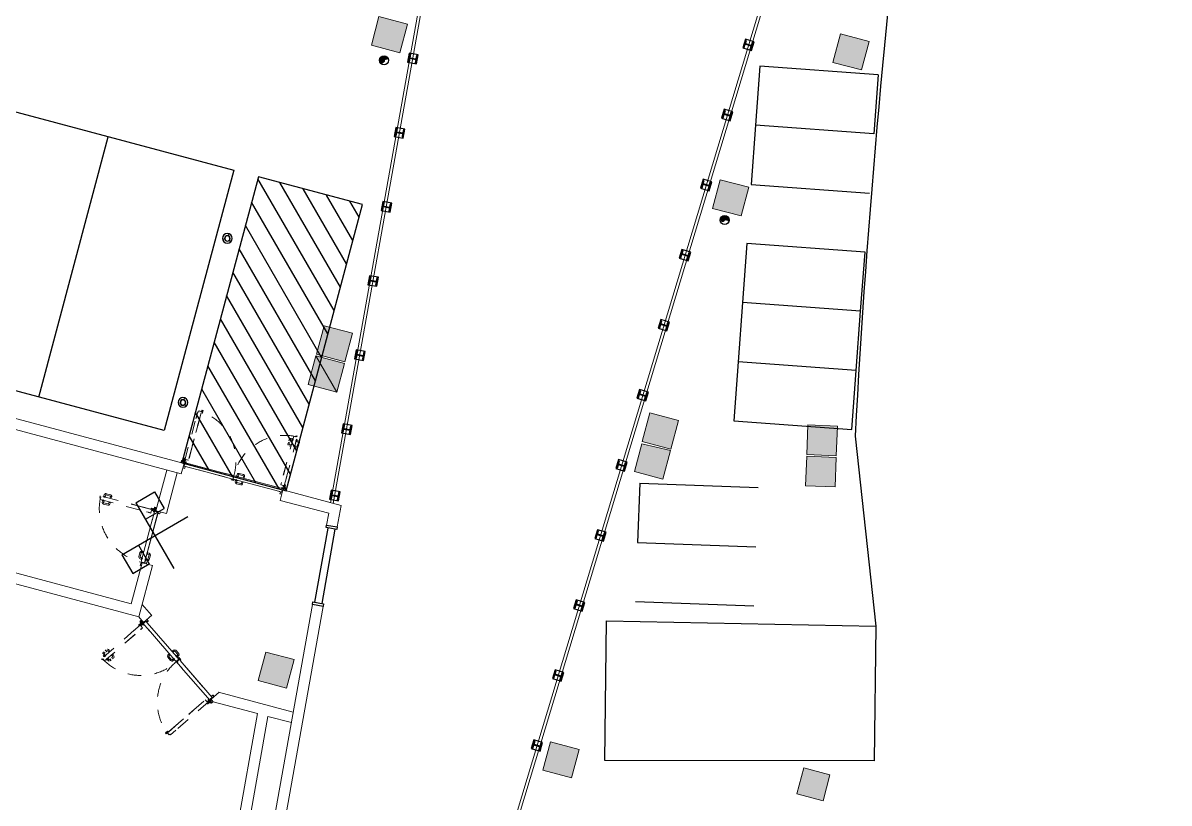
# Model space of a CAD drawing. Header units: centimetres. Extents: x 139057 to 200038, y 34824 to 80516.
# Drawn here: x 169128 to 171256, y 63421 to 64869 of the extents above; entities that cross this region are included whole.
import ezdxf

# ---------------------------------------------------------------- set-up
doc = ezdxf.new("R2010")
doc.units = ezdxf.units.CM
doc.header["$LTSCALE"] = 100
for name, pattern in [('HIDDEN', [0.5, 0.25, -0.25]), ('TRATTEGGIATA', [0.75, 0.5, -0.25]), ('TRATTO-PUNTO', [1, 0.5, -0.25, 0, -0.25])]:
    doc.linetypes.add(name, pattern=pattern)
doc.layers.get('0').update_dxf_attribs({"lineweight": 0})
for name, color, linetype, lineweight in [('410_STRUTTURE_001-AM_0', 7, 'Continuous', 0), ('430_TAVOLATI_001-AM_0', 3, 'Continuous', 0), ('440_SIMBOLI_001-AM_0', 31, 'Continuous', 0), ('441_SERRAMENTI_001-AM_0', 1, 'Continuous', 0)]:
    doc.layers.add(name, color=color, linetype=linetype, lineweight=lineweight)
for name, color, linetype in [('A-100-SIMB', 2, 'Continuous'), ('A-DISSUASORI', 2, 'Continuous'), ('A-GRIGLIATI', 8, 'Continuous'), ('A-PARAPETTI', 5, 'Continuous'), ('A-SEGNALETICA', 250, 'Continuous'), ('FOROMETRIE AREA G', 251, 'Continuous'), ('Park-Ceas-125$0$A-BYND', 7, 'Continuous'), ('Park-Ceas-125$0$A-RAIL', 7, 'Continuous'), ('Park-Ceas-125$0$A-STRC', 6, 'Continuous')]:
    doc.layers.add(name, color=color, linetype=linetype)

# ---------------------------------------------------------------- blocks, each defined once
blk = doc.blocks.new('Park-Ceas-125$0$heb 140')
at = {"layer": 'Park-Ceas-125$0$A-RAIL'}
for p, q in [((-140, -70, 0), (-140, 70, 0)), ((-140, 70, 0), (-128, 70, 0)), ((-128, 6), (-128, 70, 0)), ((-128, 6), (-12, 6)), ((-12, 6, 0), (-12, 70, 0)), ((-12, 70, 0), (0, 70, 0)), ((0, -70, 0), (0, 70, 0)), ((-140, -70, 0), (-128, -70, 0)), ((-128, -70, 0), (-128, -6, 0)), ((-128, -6, 0), (-12, -6)), ((-12, -70, 0), (-12, -6, 0)), ((-12, -70, 0), (0, -70, 0))]:
    blk.add_line(p, q, dxfattribs=at)
at = {"layer": 'Park-Ceas-125$0$A-RAIL', "color": 1, "elevation": 0}
blk.add_lwpolyline([(-155, 85), (15, 85), (15, -85), (-155, -85)], close=True, dxfattribs=at)
blk = doc.blocks.new('Mp100_SIMB-SIMM')
for p, q in [((-0.5, 0.5), (-0.783, 0.217)), ((0.5, 0.5), (-0.5, -0.5)), ((-0.5, 0.5), (0.5, -0.5)), ((0.5, 0.5), (0.783, 0.217)), ((-0.783, 0.217), (-0.533, -0.033)), ((-0.25, 0.25), (-0.533, -0.033)), ((0.25, 0.25), (0.533, -0.033)), ((0.783, 0.217), (0.533, -0.033))]:
    blk.add_line(p, q)
blk = doc.blocks.new('Park-Ceas-125$0$A$C3B1F3785')
at = {"layer": 'Park-Ceas-125$0$A-BYND'}
for centre, radius in [((0, 0), 90), ((0, 0), 48.5), ((-39, 68), 3.68), ((78, 0), 3.68), ((-39, -68), 3.68)]:
    blk.add_circle(centre, radius, dxfattribs=at)
at = {"layer": 'Park-Ceas-125$0$A-STRC'}
blk.add_circle((0, 0), 51.5, dxfattribs=at)
blk = doc.blocks.new('DN150')
h = blk.add_hatch(color=253)
edge = h.paths.add_edge_path()
edge.add_arc((0, 0), 75, -90.202, 90.202, ccw=False)
edge.add_arc((0, -37), 37.5, 269.6007, 449.8011)
edge.add_arc((0, 37), 37.5, 89.8966, 270.294, ccw=False)
edge.add_arc((0, 75), 0.133, 180.2035, 359.9966, ccw=False)
at = {"color": 253}
blk.add_lwpolyline([(0, 75, -1.003531), (0, -75, 1.00175), (0, 0, -1.003475), (0, 75, -0.998196)], format="xyb", close=True, dxfattribs=at)
blk.add_circle((0, 0), 84)
blk = doc.blocks.new('COPRITESTA1C')
for p, q in [((0, 0), (0, -10)), ((0, 0), (21, 0)), ((21, 0), (21, -15)), ((-1, -10), (-1, -20)), ((-1, -10), (0, -10)), ((-1, -20), (16, -20))]:
    blk.add_line(p, q)
at = {"linetype": 'TRATTEGGIATA', "ltscale": 10}
for p, q in [((19.5, 0), (19.5, -15)), ((-1, -18.5), (16, -18.5))]:
    blk.add_line(p, q, dxfattribs=at)
blk.add_arc((16, -15), 3.5, 270, 0, dxfattribs=at)
blk.add_arc((16, -15), 5, 270, 0)
blk = doc.blocks.new('COPRITESTA2C')
for p, q in [((0, 0), (44, 0)), ((0, 0), (0, -10)), ((44, 0), (44, -15)), ((-1, -10), (-1, -20)), ((-1, -10), (0, -10)), ((-1, -20), (39, -20))]:
    blk.add_line(p, q)
at = {"linetype": 'TRATTEGGIATA', "ltscale": 10}
for p, q in [((42.5, 0), (42.5, -15)), ((-1, -18.5), (39, -18.5))]:
    blk.add_line(p, q, dxfattribs=at)
blk.add_arc((39, -15), 5, 270, 0)
blk.add_arc((39, -15), 3.5, 270, 0, dxfattribs=at)
blk = doc.blocks.new('M09.1af_100')
at = {"linetype": 'Continuous', "ltscale": 10}
for p, q in [((-12, 0), (6, 0)), ((5, 84), (33, 84)), ((5, 82), (5, 84)), ((33, 82), (5, 82)), ((5, 6), (5, 47)), ((7, 2), (5, 5)), ((6, 47), (6, 6)), ((7, 6), (8, 3)), ((8, 50), (33, 50)), ((33, 48), (8, 48)), ((59, 46), (12, 46)), ((12, 46), (12, -4)), ((59, 45), (13, 45)), ((13, 45), (13, -5)), ((35, 51), (35, 80)), ((36, 80), (36, 51)), ((988, 46), (48, 46)), ((987, 45), (49, 45)), ((964, 80), (964, 51)), ((965, 51), (965, 80)), ((995, 84), (967, 84)), ((967, 82), (995, 82)), ((967, 82), (995, 82)), ((992, 50), (967, 50)), ((967, 48), (992, 48)), ((987, 45), (987, -5)), ((988, 46), (988, -4)), ((993, 6), (992, 3)), ((993, 2), (995, 5)), ((994, 47), (994, 6)), ((1012, 0), (994, 0)), ((995, 82), (995, 84)), ((995, 6), (995, 47)), ((-59, -19), (-59, 0)), ((-57, 0), (-57, -19)), ((-56, -20), (-17, -20)), ((-17, -21), (-56, -21)), ((-15, -19), (-15, -3)), ((-14, -19), (-14, -3)), ((6, -2), (-12, -2)), ((-8, -3), (-8, -21)), ((-8, -21), (194, -21)), ((-7, -4), (-7, -21)), ((-7, -4), (8, -4)), ((-7, -21), (193, -21)), ((-5, -4), (-5, -20)), ((12, -4), (-5, -4)), ((-4, -20), (-5, -20)), ((-4, -5), (-4, -20)), ((13, -5), (-4, -5)), ((14, -62), (-2, -62)), ((14, -64), (-1, -64)), ((-1, -64), (-1, -64)), ((14, -64), (-1, -64)), ((8, -3), (8, -4)), ((159, -21), (1008, -21)), ((159, -21), (1007, -21)), ((1004, -5), (987, -5)), ((1005, -4), (988, -4)), ((992, -3), (1008, -3)), ((992, -4), (1007, -4)), ((994, -2), (1012, -2)), ((1004, -5), (1004, -20)), ((1005, -20), (1004, -20)), ((1005, -4), (1005, -20)), ((1007, -4), (1007, -21)), ((1008, -3), (1008, -21)), ((1014, -19), (1014, -3)), ((1015, -19), (1015, -3)), ((1056, -20), (1017, -20)), ((1017, -21), (1056, -21)), ((1059, 0), (1057, 0)), ((1057, 0), (1057, -19)), ((1059, -19), (1059, 0)), ((15, -1076), (-3, -1076)), ((14, -1075), (-2, -1075)), ((14, -1072), (-1, -1072)), ((-1, -1073), (-1, -1072)), ((14, -1073), (-1, -1073))]:
    blk.add_line(p, q, dxfattribs=at)
at = {"ltscale": 10}
for p, q in [((-1, 0), (0, 0)), ((-8, -3), (8, -3)), ((992, -3), (992, -4))]:
    blk.add_line(p, q, dxfattribs=at)
at = {"linetype": 'Continuous'}
for p, q in [((794, 58), (794, 82)), ((817, 58), (794, 58)), ((817, 58), (817, 82)), ((905, 112), (824, 112)), ((905, 88), (824, 88)), ((901, 46), (901, 52)), ((901, 46), (902, 46)), ((902, 46), (902, 52)), ((903, 54), (944, 54)), ((903, 53), (944, 53)), ((912, 56), (912, 82)), ((936, 47), (912, 47)), ((912, 47), (912, 46)), ((936, 46), (912, 46)), ((936, 45), (912, 45)), ((912, 45), (912, 44)), ((936, 44), (912, 44)), ((913, 55), (934, 55)), ((935, 44), (913, 44)), ((913, 44), (913, 43)), ((935, 43), (913, 43)), ((934, 55), (914, 55)), ((933, 42), (914, 42)), ((914, 42), (914, 40)), ((932, 40), (915, 40)), ((916, 55), (916, 42)), ((932, 55), (932, 42)), ((933, 42), (933, 40)), ((935, 56), (935, 82)), ((935, 44), (935, 43)), ((936, 47), (936, 46)), ((936, 45), (936, 44)), ((945, 46), (945, 52)), ((945, 46), (946, 46)), ((946, 46), (946, 52)), ((988, 27), (998, 17)), ((988, 27), (988, 27)), ((988, 17), (999, 17)), ((988, 14), (999, 14)), ((999, 17), (999, 14)), ((-24, -44), (-26, -44)), ((-25, -45), (-25, -42)), ((-25, -45), (-25, -42)), ((817, -34), (794, -34)), ((794, -34), (794, -57)), ((817, -34), (817, -57)), ((905, -64), (824, -64)), ((905, -87), (824, -87)), ((901, -21), (901, -28)), ((901, -21), (902, -21)), ((902, -21), (902, -28)), ((903, -29), (944, -29)), ((903, -30), (944, -30)), ((936, -20), (912, -20)), ((912, -21), (912, -20)), ((936, -21), (912, -21)), ((936, -22), (912, -22)), ((912, -23), (912, -22)), ((936, -23), (912, -23)), ((912, -32), (912, -57)), ((935, -19), (913, -19)), ((913, -20), (913, -19)), ((935, -20), (913, -20)), ((913, -31), (934, -31)), ((914, -19), (914, -16)), ((933, -19), (914, -19)), ((934, -31), (914, -31)), ((932, -15), (915, -15)), ((916, -31), (916, -19)), ((932, -31), (932, -19)), ((933, -19), (933, -16)), ((935, -20), (935, -19)), ((935, -32), (935, -57)), ((936, -21), (936, -20)), ((936, -23), (936, -22)), ((945, -21), (945, -28)), ((946, -21), (945, -21)), ((946, -21), (946, -28)), ((35, -1067), (32, -1067))]:
    blk.add_line(p, q, dxfattribs=at)
at = {"linetype": 'TRATTO-PUNTO'}
for p, q in [((924, 36), (924, 56)), ((924, -31), (924, -11))]:
    blk.add_line(p, q, dxfattribs=at)
for p, q in [((987, 42), (987, -1)), ((-37, -22), (-55, -22)), ((-55, -25), (-55, -22)), ((-37, -25), (-55, -25)), ((-37, -25), (-53, -25)), ((-53, -25), (-53, -28)), ((-38, -28), (-53, -28)), ((-36, -32), (-38, -28)), ((-33, -32), (-36, -26)), ((-34, -31), (-36, -26)), ((-34, -31), (-36, -26)), ((-30, -31), (-33, -24)), ((-20, -31), (-16, -24)), ((-17, -32), (-14, -26)), ((-17, -34), (-14, -26)), ((-17, -32), (-14, -26)), ((-15, -36), (-11, -28)), ((-13, -22), (30, -22)), ((-13, -25), (28, -25)), ((-13, -25), (30, -25)), ((-11, -28), (28, -28)), ((28, -25), (28, -28)), ((30, -25), (30, -22))]:
    blk.add_line(p, q)
at = {"linetype": 'HIDDEN', "ltscale": 10}
for p, q in [((-17, -53), (-10, -57)), ((-15, -51), (-7, -55)), ((-14, -51), (-7, -55)), ((-13, -52), (-7, -55)), ((-12, -49), (-6, -52)), ((-10, -57), (-10, -97)), ((-7, -97), (-10, -97)), ((-7, -56), (-7, -97)), ((-6, -56), (-6, -99)), ((-6, -99), (-3, -99)), ((-3, -56), (-3, -99)), ((-3, -61), (-3, -262)), ((15, -61), (-3, -61)), ((-2, -62), (-2, -262)), ((14, -62), (14, -76)), ((14, -82), (14, -64)), ((14, -81), (14, -64)), ((15, -76), (14, -76)), ((64, -81), (14, -81)), ((63, -82), (14, -82)), ((15, -61), (15, -76)), ((63, -128), (63, -82)), ((63, -1055), (63, -117)), ((64, -127), (64, -81)), ((64, -1056), (64, -117)), ((64, -130), (64, -165)), ((-3, -228), (-3, -1076)), ((-2, -227), (-2, -1075)), ((-69, -974), (-69, -892)), ((-46, -974), (-46, -892)), ((-16, -862), (-39, -862)), ((-16, -885), (-39, -885)), ((-13, -981), (-39, -981)), ((-13, -1004), (-39, -1004)), ((-16, -885), (-16, -862)), ((-13, -992), (7, -992)), ((-12, -972), (-12, -1013)), ((-12, -1002), (-12, -982)), ((-12, -982), (-12, -1003)), ((-12, -984), (0, -984)), ((-12, -1000), (0, -1000)), ((-11, -972), (-11, -1013)), ((-3, -970), (-10, -970)), ((-3, -971), (-10, -971)), ((5, -992), (-10, -992)), ((4, -992), (-10, -992)), ((-3, -1013), (-10, -1013)), ((-3, -1015), (-10, -1015)), ((-4, -1004), (-4, -980)), ((-4, -980), (-3, -980)), ((-4, -1004), (-3, -1004)), ((-3, -970), (-3, -971)), ((-3, -1004), (-3, -980)), ((-3, -1004), (-3, -980)), ((-3, -980), (-2, -980)), ((-3, -1004), (-2, -1004)), ((-3, -1013), (-3, -1015)), ((-2, -1004), (-2, -980)), ((-1, -1003), (-1, -981)), ((-1, -981), (0, -981)), ((-1, -1003), (0, -1003)), ((0, -1003), (0, -981)), ((0, -1002), (0, -983)), ((0, -983), (2, -983)), ((0, -1002), (2, -1002)), ((3, -1001), (3, -984)), ((14, -1072), (14, -1055)), ((63, -1055), (14, -1055)), ((14, -1073), (14, -1056)), ((64, -1056), (14, -1056)), ((14, -1061), (14, -1075)), ((15, -1061), (14, -1061)), ((15, -1061), (15, -1076)), ((61, -1055), (18, -1055)), ((50, -1056), (26, -1056)), ((26, -1056), (26, -1056)), ((32, -1056), (32, -1067)), ((35, -1056), (35, -1067)), ((46, -1057), (35, -1067)), ((46, -1056), (46, -1057)), ((50, -1056), (50, -1056)), ((50, -1056), (50, -1056)), ((54, -992), (74, -992)), ((57, -992), (72, -992)), ((57, -992), (72, -992)), ((58, -1001), (58, -984)), ((61, -983), (59, -983)), ((61, -1002), (59, -1002)), ((61, -1003), (61, -981)), ((62, -981), (61, -981)), ((61, -1002), (61, -983)), ((74, -984), (61, -984)), ((74, -1000), (61, -1000)), ((62, -1003), (61, -1003)), ((62, -1003), (62, -981)), ((63, -1004), (63, -980)), ((64, -980), (63, -980)), ((64, -1004), (63, -1004)), ((64, -970), (71, -970)), ((64, -970), (64, -971)), ((64, -971), (71, -971)), ((64, -1004), (64, -980)), ((64, -1004), (64, -980)), ((65, -980), (64, -980)), ((65, -1004), (64, -1004)), ((64, -1013), (71, -1013)), ((64, -1013), (64, -1015)), ((64, -1015), (71, -1015)), ((65, -1004), (65, -980)), ((72, -972), (72, -1013)), ((73, -972), (73, -1013)), ((73, -1002), (73, -982)), ((74, -982), (74, -1003)), ((75, -981), (100, -981)), ((75, -1004), (100, -1004)), ((77, -885), (77, -862)), ((77, -862), (100, -862)), ((77, -885), (100, -885)), ((107, -974), (107, -892)), ((130, -974), (130, -892))]:
    blk.add_line(p, q, dxfattribs=at)
for radius in [9, 7.25, 7.5]:
    blk.add_circle((-25, -44), radius)
at = {"linetype": 'Continuous', "ltscale": 10}
for centre, radius, start, end in [((8, 47), 3, 90, 180), ((8, 6), 3, 180, 215), ((8, 47), 1.5, 90, 180), ((8, 6), 1.5, 180, 215), ((6, 1), 3, 270, 35), ((6, 1), 1.5, 270, 35), ((33, 80), 3, 360, 90), ((33, 80), 1.5, 0, 90), ((33, 51), 1.5, 270, 360), ((33, 51), 3, 270, 0), ((967, 80), 3, 90, 180), ((967, 51), 3, 180, 270), ((967, 80), 1.5, 90, 180), ((967, 51), 1.5, 180, 270), ((994, 1), 3, 145, 270), ((992, 47), 3, 0, 90), ((992, 47), 1.5, 0, 90), ((992, 6), 1.5, 325, 0), ((994, 1), 1.5, 145, 270), ((992, 6), 3, 325, 0), ((-56, -19), 3, 180, 270), ((-56, -19), 1.5, 180, 270), ((-17, -19), 3, 270, 0), ((-17, -19), 1.5, 270, 0), ((-12, -3), 3, 90, 180), ((-12, -3), 1.5, 90, 180), ((1012, -3), 3, 0, 90), ((1012, -3), 1.5, 0, 90), ((1017, -19), 3, 180, 270), ((1017, -19), 1.5, 180, 270), ((1056, -19), 1.5, 270, 0), ((1056, -19), 3, 270, 360)]:
    blk.add_arc(centre, radius, start, end, dxfattribs=at)
at = {"linetype": 'Continuous'}
for centre, radius, start, end in [((824, 82), 30, 90, 180), ((824, 82), 7, 90, 180), ((903, 52), 2, 90, 180), ((903, 52), 0.8, 90, 180), ((905, 82), 30, 0, 90), ((905, 82), 7, 0, 90), ((913, 56), 1, 180, 270), ((915, 40), 1, 180, 270), ((932, 40), 1, 270, 0), ((934, 56), 1, 270, 0), ((944, 52), 2, 0, 90), ((944, 52), 0.8, 0, 90), ((824, -57), 30, 180, 270), ((824, -57), 7, 180, 270), ((903, -28), 2, 180, 270), ((903, -28), 0.8, 180, 270), ((905, -57), 30, 270, 0), ((905, -57), 7, 270, 0), ((913, -32), 1, 90, 180), ((915, -16), 1, 90, 180), ((932, -16), 1, 0, 90), ((934, -32), 1, 0, 90), ((944, -28), 0.8, 270, 0), ((944, -28), 2, 270, 0)]:
    blk.add_arc(centre, radius, start, end, dxfattribs=at)
for centre, radius, start, end in [((-37, -26), 4, 25.7983, 90), ((-37, -26), 1, 25.7983, 90), ((-37, -26), 0.8, 25.7983, 90), ((-25, -44), 12.5, 156.6025, 108.12), ((-44, -35), 8, 336.6025, 25.7983), ((-44, -35), 11, 336.6025, 25.7983), ((-25, -44), 9.5, 156.6025, 108.12), ((-29, -31), 4, 205.7983, 288.12), ((-29, -31), 1, 205.7983, 288.12), ((-21, -31), 1, 251.88, 334.2017), ((-21, -31), 4, 318.9946, 334.2017), ((-13, -26), 4, 90, 154.2017), ((-12, -48), 4, 228.9946, 244.2017), ((-13, -26), 1, 90, 154.2017), ((-13, -26), 0.8, 90, 154.2017), ((-12, -48), 1, 161.88, 244.2017)]:
    blk.add_arc(centre, radius, start, end)
at = {"linetype": 'HIDDEN', "ltscale": 10}
for centre, radius, start, end in [((-7, -56), 1, 0, 64.2017), ((-7, -56), 0.8, 0, 64.2017), ((-7, -56), 4, 0, 64.2017), ((-25, -44), 1016, 275.0246, 0), ((-39, -892), 30, 90, 180), ((-39, -974), 30, 180, 270), ((-39, -892), 7, 90, 180), ((-39, -974), 7, 180, 270), ((-13, -982), 1, 0, 90), ((-13, -1003), 1, 270, 0), ((-10, -972), 2, 90, 180), ((-10, -1013), 2, 180, 270), ((-10, -972), 0.8, 90, 180), ((-10, -1013), 0.8, 180, 270), ((2, -984), 1, 0, 90), ((2, -1001), 1, 270, 0), ((59, -984), 1, 90, 180), ((59, -1001), 1, 180, 270), ((71, -972), 2, 0, 90), ((71, -972), 0.8, 0, 90), ((71, -1013), 0.8, 270, 0), ((71, -1013), 2, 270, 0), ((75, -982), 1, 90, 180), ((75, -1003), 1, 180, 270), ((100, -892), 30, 0, 90), ((100, -892), 7, 0, 90), ((100, -974), 30, 270, 0), ((100, -974), 7, 270, 0)]:
    blk.add_arc(centre, radius, start, end, dxfattribs=at)
at = {"linetype": 'Continuous', "ltscale": 10, "xscale": -1}
blk.add_blockref('COPRITESTA1C', (-38, -21), dxfattribs=at)
at = {"linetype": 'HIDDEN', "ltscale": 10, "rotation": 270}
blk.add_blockref('COPRITESTA2C', (-3, -56), dxfattribs=at)
at = {"linetype": 'Continuous', "ltscale": 10}
blk.add_blockref('COPRITESTA2C', (-12, -22), dxfattribs=at)
blk = doc.blocks.new('M09.2af_190')
at = {"linetype": 'Continuous', "ltscale": 10}
for p, q in [((-12, 0), (6, 0)), ((5, 84), (33, 84)), ((5, 82), (5, 84)), ((33, 82), (5, 82)), ((5, 6), (5, 47)), ((7, 2), (5, 5)), ((6, 47), (6, 6)), ((7, 6), (8, 3)), ((8, 50), (33, 50)), ((33, 48), (8, 48)), ((59, 45), (12, 45)), ((12, 45), (12, -4)), ((12, 45), (12, -4)), ((59, 45), (12, 45)), ((59, 45), (13, 45)), ((13, 45), (13, -5)), ((13, 45), (13, -5)), ((59, 45), (13, 45)), ((35, 51), (35, 80)), ((36, 80), (36, 51)), ((947, 45), (48, 45)), ((947, 45), (48, 45)), ((947, 45), (49, 45)), ((947, 45), (49, 45)), ((979, 68), (927, 68)), ((927, 68), (927, 48)), ((934, 48), (927, 48)), ((978, 68), (928, 68)), ((928, 68), (928, 49)), ((933, 49), (928, 49)), ((934, 54), (933, 54)), ((933, 54), (933, 49)), ((935, 62), (934, 62)), ((934, 50), (934, 62)), ((934, 54), (934, 48)), ((954, 50), (934, 50)), ((935, 51), (935, 62)), ((954, 51), (935, 51)), ((947, 45), (947, -5)), ((947, 45), (947, -4)), ((947, 45), (947, -4)), ((947, 45), (947, -5)), ((954, 20), (954, 51)), ((954, 21), (954, 50)), ((954, -3), (954, 14)), ((954, -3), (954, 14)), ((978, 68), (978, 45)), ((978, 45), (1614, 45)), ((979, 68), (979, 45)), ((979, 45), (1614, 45)), ((1104, 45), (1888, 45)), ((1104, 45), (1887, 45)), ((1864, 80), (1864, 51)), ((1865, 51), (1865, 80)), ((1895, 84), (1867, 84)), ((1867, 82), (1895, 82)), ((1867, 82), (1895, 82)), ((1892, 50), (1867, 50)), ((1867, 48), (1892, 48)), ((1887, 45), (1887, -5)), ((1888, 45), (1888, -4)), ((1894, 6), (1892, 3)), ((1893, 2), (1895, 5)), ((1894, 47), (1894, 6)), ((1912, 0), (1894, 0)), ((1895, 82), (1895, 84)), ((1895, 6), (1895, 47)), ((-59, -19), (-59, 0)), ((-59, 0), (-57, 0)), ((-57, 0), (-57, -19)), ((-56, -20), (-17, -20)), ((-17, -21), (-56, -21)), ((-15, -19), (-15, -3)), ((-14, -19), (-14, -3)), ((6, -2), (-12, -2)), ((-8, -3), (-8, -21)), ((-8, -3), (8, -3)), ((-8, -3), (8, -3)), ((-8, -3), (-8, -21)), ((-8, -21), (194, -21)), ((-8, -21), (194, -21)), ((-7, -4), (-7, -21)), ((-7, -4), (8, -4)), ((-7, -4), (8, -4)), ((-7, -4), (-7, -21)), ((-7, -21), (193, -21)), ((-7, -21), (193, -21)), ((-5, -4), (-5, -20)), ((12, -4), (-5, -4)), ((12, -4), (-5, -4)), ((-5, -4), (-5, -20)), ((-4, -20), (-5, -20)), ((-4, -20), (-5, -20)), ((-4, -5), (-4, -20)), ((13, -5), (-4, -5)), ((13, -5), (-4, -5)), ((-4, -5), (-4, -20)), ((8, -3), (8, -4)), ((8, -3), (8, -4)), ((159, -21), (967, -21)), ((159, -21), (967, -21)), ((159, -21), (967, -21)), ((159, -21), (967, -21)), ((964, -4), (947, -4)), ((964, -4), (947, -4)), ((964, -5), (947, -5)), ((964, -5), (947, -5)), ((952, -3), (967, -3)), ((952, -3), (952, -4)), ((952, -3), (952, -4)), ((952, -3), (967, -3)), ((952, -4), (967, -4)), ((952, -4), (967, -4)), ((975, -3), (954, -3)), ((974, -3), (954, -3)), ((964, -4), (964, -20)), ((964, -4), (964, -20)), ((964, -5), (964, -20)), ((964, -5), (964, -20)), ((964, -20), (964, -20)), ((964, -20), (964, -20)), ((967, -3), (967, -21)), ((967, -3), (967, -21)), ((967, -4), (967, -21)), ((967, -4), (967, -21)), ((974, -21), (974, -3)), ((1104, -21), (974, -21)), ((975, -21), (975, -3)), ((1103, -21), (975, -21)), ((1907, -21), (1089, -21)), ((1908, -21), (1090, -21)), ((1887, -5), (1904, -5)), ((1888, -4), (1905, -4)), ((1908, -3), (1893, -3)), ((1893, -3), (1893, -4)), ((1907, -4), (1893, -4)), ((1894, -2), (1912, -2)), ((1904, -5), (1904, -20)), ((1905, -4), (1905, -20)), ((1907, -4), (1907, -21)), ((1908, -3), (1908, -21)), ((1914, -19), (1914, -3)), ((1915, -19), (1915, -3)), ((1956, -20), (1917, -20)), ((1917, -21), (1956, -21)), ((1959, 0), (1957, 0)), ((1957, 0), (1957, -19)), ((1959, -19), (1959, 0))]:
    blk.add_line(p, q, dxfattribs=at)
at = {"linetype": 'Continuous'}
for p, q in [((0, 0), (0, 2)), ((753, 58), (753, 81)), ((753, 58), (753, 81)), ((776, 58), (753, 58)), ((776, 58), (753, 58)), ((776, 58), (776, 81)), ((776, 58), (776, 81)), ((865, 111), (783, 111)), ((865, 111), (783, 111)), ((865, 88), (783, 88)), ((865, 88), (783, 88)), ((861, 45), (861, 52)), ((861, 45), (861, 52)), ((861, 45), (862, 45)), ((861, 45), (862, 45)), ((862, 45), (862, 52)), ((862, 45), (862, 52)), ((863, 54), (904, 54)), ((863, 54), (904, 54)), ((863, 53), (904, 53)), ((863, 53), (904, 53)), ((895, 47), (871, 47)), ((871, 47), (871, 46)), ((871, 47), (871, 46)), ((895, 47), (871, 47)), ((895, 46), (871, 46)), ((895, 46), (871, 46)), ((895, 45), (871, 45)), ((871, 45), (871, 44)), ((871, 45), (871, 44)), ((895, 45), (871, 45)), ((895, 44), (871, 44)), ((895, 44), (871, 44)), ((872, 56), (872, 81)), ((872, 56), (872, 81)), ((894, 44), (872, 44)), ((872, 44), (872, 43)), ((872, 44), (872, 43)), ((894, 44), (872, 44)), ((894, 43), (872, 43)), ((894, 43), (872, 43)), ((893, 55), (873, 55)), ((873, 55), (894, 55)), ((873, 55), (894, 55)), ((893, 55), (873, 55)), ((893, 42), (874, 42)), ((874, 42), (874, 40)), ((874, 42), (874, 40)), ((893, 42), (874, 42)), ((875, 55), (875, 42)), ((875, 55), (875, 42)), ((892, 39), (875, 39)), ((892, 39), (875, 39)), ((891, 55), (891, 42)), ((891, 55), (891, 42)), ((893, 42), (893, 40)), ((893, 42), (893, 40)), ((894, 44), (894, 43)), ((894, 44), (894, 43)), ((895, 56), (895, 81)), ((895, 56), (895, 81)), ((895, 47), (895, 46)), ((895, 47), (895, 46)), ((895, 45), (895, 44)), ((895, 45), (895, 44)), ((905, 45), (905, 52)), ((905, 45), (905, 52)), ((905, 45), (906, 45)), ((905, 45), (906, 45)), ((906, 45), (906, 52)), ((906, 45), (906, 52)), ((948, 31), (947, 31)), ((948, 31), (947, 31)), ((948, 7), (947, 7)), ((948, 7), (947, 7)), ((948, 31), (948, 7)), ((948, 31), (948, 31)), ((948, 31), (948, 31)), ((948, 31), (948, 7)), ((948, 27), (958, 17)), ((948, 27), (948, 27)), ((948, 27), (948, 27)), ((948, 27), (958, 17)), ((948, 17), (959, 17)), ((948, 17), (959, 17)), ((948, 14), (959, 14)), ((948, 14), (959, 14)), ((959, 17), (959, 14)), ((959, 17), (959, 14)), ((-24, -44), (-26, -44)), ((-25, -45), (-25, -42)), ((-25, -45), (-25, -42)), ((776, -34), (753, -34)), ((753, -34), (753, -57)), ((753, -34), (753, -57)), ((776, -34), (753, -34)), ((776, -34), (776, -57)), ((776, -34), (776, -57)), ((865, -64), (783, -64)), ((865, -64), (783, -64)), ((865, -87), (783, -87)), ((865, -87), (783, -87)), ((861, -21), (861, -28)), ((861, -21), (862, -21)), ((861, -21), (862, -21)), ((861, -21), (861, -28)), ((862, -21), (862, -28)), ((862, -21), (862, -28)), ((863, -29), (904, -29)), ((863, -29), (904, -29)), ((863, -30), (904, -30)), ((863, -30), (904, -30)), ((895, -20), (871, -20)), ((871, -21), (871, -20)), ((871, -21), (871, -20)), ((895, -20), (871, -20)), ((895, -21), (871, -21)), ((895, -21), (871, -21)), ((895, -22), (871, -22)), ((871, -23), (871, -22)), ((871, -23), (871, -22)), ((895, -22), (871, -22)), ((895, -23), (871, -23)), ((895, -23), (871, -23)), ((894, -19), (872, -19)), ((872, -20), (872, -19)), ((872, -20), (872, -19)), ((894, -19), (872, -19)), ((894, -20), (872, -20)), ((894, -20), (872, -20)), ((872, -32), (872, -57)), ((872, -32), (872, -57)), ((893, -31), (873, -31)), ((873, -31), (894, -31)), ((873, -31), (894, -31)), ((893, -31), (873, -31)), ((874, -19), (874, -16)), ((874, -19), (874, -16)), ((893, -19), (874, -19)), ((893, -19), (874, -19)), ((892, -15), (875, -15)), ((892, -15), (875, -15)), ((875, -31), (875, -19)), ((875, -31), (875, -19)), ((891, -31), (891, -19)), ((891, -31), (891, -19)), ((893, -19), (893, -16)), ((893, -19), (893, -16)), ((894, -20), (894, -19)), ((894, -20), (894, -19)), ((895, -21), (895, -20)), ((895, -21), (895, -20)), ((895, -23), (895, -22)), ((895, -23), (895, -22)), ((895, -32), (895, -57)), ((895, -32), (895, -57)), ((905, -21), (905, -28)), ((905, -21), (906, -21)), ((905, -21), (906, -21)), ((905, -21), (905, -28)), ((906, -21), (906, -28)), ((906, -21), (906, -28)), ((1924, -44), (1926, -44)), ((1925, -45), (1925, -42))]:
    blk.add_line(p, q, dxfattribs=at)
at = {"ltscale": 10}
for p, q in [((0, 1), (0, 0)), ((1900, 1), (1900, 0)), ((-1, 0), (0, 0))]:
    blk.add_line(p, q, dxfattribs=at)
at = {"linetype": 'TRATTO-PUNTO'}
for p, q in [((883, 35), (883, 55)), ((883, 35), (883, 55)), ((883, 35), (883, 55)), ((883, 35), (883, 55)), ((883, 38), (883, 53)), ((883, 38), (883, 53)), ((883, 38), (883, 53)), ((883, 38), (883, 53)), ((883, 38), (883, 53)), ((883, 38), (883, 53)), ((883, 38), (883, 53)), ((883, 38), (883, 53)), ((883, -31), (883, -11)), ((883, -31), (883, -11)), ((883, -31), (883, -11)), ((883, -31), (883, -11)), ((883, -14), (883, -29)), ((883, -14), (883, -29)), ((883, -14), (883, -29)), ((883, -14), (883, -29))]:
    blk.add_line(p, q, dxfattribs=at)
for p, q in [((947, 42), (947, -1)), ((947, 42), (947, -1)), ((-37, -22), (-55, -22)), ((-55, -25), (-55, -22)), ((-37, -25), (-55, -25)), ((-37, -25), (-53, -25)), ((-53, -25), (-53, -28)), ((-38, -28), (-53, -28)), ((-36, -32), (-38, -28)), ((-33, -32), (-36, -26)), ((-34, -31), (-36, -26)), ((-34, -31), (-36, -26)), ((-30, -31), (-33, -24)), ((-20, -31), (-16, -24)), ((-20, -31), (-16, -24)), ((-17, -32), (-14, -26)), ((-17, -34), (-14, -26)), ((-17, -32), (-14, -26)), ((-17, -32), (-14, -26)), ((-17, -34), (-14, -26)), ((-17, -32), (-14, -26)), ((-15, -36), (-11, -28)), ((-15, -36), (-11, -28)), ((-13, -22), (30, -22)), ((-13, -22), (30, -22)), ((-13, -25), (28, -25)), ((-13, -25), (30, -25)), ((-13, -25), (30, -25)), ((-13, -25), (28, -25)), ((-11, -28), (28, -28)), ((-11, -28), (28, -28)), ((28, -25), (28, -28)), ((28, -25), (28, -28)), ((30, -25), (30, -22)), ((30, -25), (30, -22)), ((1913, -22), (1870, -22)), ((1872, -25), (1872, -22)), ((1913, -25), (1872, -25)), ((1913, -25), (1872, -25)), ((1872, -25), (1872, -28)), ((1912, -28), (1872, -28)), ((1913, -49), (1906, -52)), ((1915, -51), (1907, -55)), ((1914, -51), (1907, -55)), ((1914, -52), (1907, -55)), ((1917, -53), (1910, -57)), ((1915, -36), (1912, -28)), ((1917, -32), (1914, -26)), ((1918, -34), (1914, -26)), ((1917, -32), (1914, -26)), ((1920, -31), (1917, -24)), ((1930, -31), (1934, -24)), ((1933, -32), (1936, -26)), ((1934, -31), (1936, -26)), ((1934, -31), (1936, -26)), ((1937, -22), (1956, -22)), ((1937, -25), (1956, -25)), ((1937, -25), (1954, -25)), ((1937, -32), (1939, -28)), ((1939, -28), (1954, -28)), ((1954, -25), (1954, -28)), ((1956, -25), (1956, -22))]:
    blk.add_line(p, q)
at = {"linetype": 'HIDDEN', "ltscale": 10}
for p, q in [((-17, -53), (-10, -57)), ((-15, -51), (-7, -55)), ((-14, -51), (-7, -55)), ((-13, -52), (-7, -55)), ((-12, -49), (-6, -52)), ((-10, -57), (-10, -97)), ((-7, -97), (-10, -97)), ((-7, -56), (-7, -97)), ((-6, -56), (-6, -99)), ((-6, -99), (-3, -99)), ((-3, -56), (-3, -99)), ((15, -61), (-3, -61)), ((-3, -61), (-3, -262)), ((14, -62), (-2, -62)), ((-2, -62), (-2, -262)), ((14, -64), (-1, -64)), ((-1, -64), (-1, -64)), ((14, -64), (-1, -64)), ((14, -62), (14, -76)), ((14, -81), (14, -64)), ((14, -82), (14, -64)), ((15, -76), (14, -76)), ((64, -81), (14, -81)), ((63, -82), (14, -82)), ((15, -61), (15, -76)), ((63, -128), (63, -82)), ((63, -1015), (63, -117)), ((64, -127), (64, -81)), ((64, -1016), (64, -117)), ((1836, -865), (1836, -81)), ((1836, -81), (1886, -81)), ((1837, -864), (1837, -82)), ((1837, -82), (1887, -82)), ((1885, -61), (1903, -61)), ((1885, -61), (1885, -76)), ((1885, -76), (1886, -76)), ((1886, -62), (1902, -62)), ((1886, -62), (1886, -76)), ((1886, -64), (1902, -64)), ((1886, -81), (1886, -64)), ((1887, -64), (1902, -64)), ((1887, -82), (1887, -64)), ((1902, -62), (1902, -879)), ((1903, -61), (1903, -879)), ((1904, -56), (1904, -99)), ((1907, -97), (1904, -97)), ((1907, -56), (1907, -97)), ((1907, -56), (1907, -97)), ((1907, -97), (1910, -97)), ((1910, -57), (1910, -97)), ((-3, -228), (-3, -1036)), ((-2, -227), (-2, -1035)), ((1836, -989), (1836, -355)), ((1837, -990), (1837, -355)), ((15, -1036), (-3, -1036)), ((14, -1035), (-2, -1035)), ((-1, -1033), (-1, -1032)), ((14, -1032), (-1, -1032)), ((14, -1033), (-1, -1033)), ((63, -1015), (14, -1015)), ((14, -1032), (14, -1015)), ((64, -1016), (14, -1016)), ((14, -1033), (14, -1016)), ((15, -1020), (14, -1020)), ((14, -1020), (14, -1035)), ((15, -1020), (15, -1036)), ((1813, -989), (1836, -989)), ((1813, -989), (1813, -1041)), ((1813, -1041), (1833, -1041)), ((1814, -990), (1837, -990)), ((1814, -990), (1814, -1041)), ((1814, -1041), (1833, -1041)), ((1832, -1034), (1820, -1034)), ((1831, -1034), (1820, -1034)), ((1820, -1034), (1820, -1034)), ((1828, -1034), (1833, -1034)), ((1828, -1034), (1828, -1035)), ((1828, -1035), (1833, -1035)), ((1831, -1014), (1831, -1034)), ((1884, -1014), (1831, -1014)), ((1885, -1015), (1832, -1015)), ((1832, -1015), (1832, -1034)), ((1833, -1034), (1833, -1041)), ((1833, -1035), (1833, -1041)), ((1902, -993), (1884, -993)), ((1884, -993), (1884, -1014)), ((1903, -994), (1885, -994)), ((1885, -994), (1885, -1015)), ((1902, -865), (1902, -993)), ((1903, -865), (1903, -994))]:
    blk.add_line(p, q, dxfattribs=at)
at = {"linetype": 'HIDDEN'}
for p, q in [((-16, -822), (-39, -822)), ((-16, -845), (-39, -845)), ((-16, -845), (-16, -822)), ((77, -822), (100, -822)), ((77, -845), (77, -822)), ((77, -845), (100, -845)), ((-69, -933), (-69, -852)), ((-46, -933), (-46, -852)), ((-13, -940), (-39, -940)), ((-13, -963), (-39, -963)), ((-13, -952), (7, -952)), ((-13, -952), (7, -952)), ((-12, -931), (-12, -972)), ((-12, -941), (-12, -962)), ((-12, -962), (-12, -942)), ((-12, -944), (0, -944)), ((-12, -960), (0, -960)), ((-11, -931), (-11, -972)), ((-3, -929), (-10, -929)), ((-3, -931), (-10, -931)), ((4, -952), (-10, -952)), ((5, -952), (-10, -952)), ((-3, -973), (-10, -973)), ((-3, -974), (-10, -974)), ((-4, -940), (-3, -940)), ((-4, -964), (-4, -940)), ((-4, -964), (-3, -964)), ((-3, -929), (-3, -931)), ((-3, -940), (-2, -940)), ((-3, -964), (-3, -940)), ((-3, -964), (-3, -940)), ((-3, -964), (-2, -964)), ((-3, -973), (-3, -974)), ((-2, -964), (-2, -940)), ((-1, -941), (0, -941)), ((-1, -963), (-1, -941)), ((-1, -963), (0, -963)), ((0, -963), (0, -941)), ((0, -942), (2, -942)), ((0, -961), (0, -942)), ((0, -961), (2, -961)), ((3, -960), (3, -943)), ((61, -1015), (18, -1015)), ((26, -1016), (26, -1016)), ((50, -1016), (26, -1016)), ((32, -1016), (32, -1027)), ((35, -1027), (32, -1027)), ((46, -1016), (35, -1026)), ((35, -1016), (35, -1027)), ((46, -1016), (46, -1016)), ((50, -1016), (50, -1016)), ((50, -1016), (50, -1016)), ((54, -952), (74, -952)), ((54, -952), (74, -952)), ((57, -952), (72, -952)), ((57, -952), (72, -952)), ((57, -952), (72, -952)), ((57, -952), (72, -952)), ((58, -960), (58, -943)), ((61, -942), (59, -942)), ((61, -961), (59, -961)), ((62, -941), (61, -941)), ((61, -963), (61, -941)), ((61, -961), (61, -942)), ((74, -944), (61, -944)), ((74, -960), (61, -960)), ((62, -963), (61, -963)), ((62, -963), (62, -941)), ((64, -940), (63, -940)), ((63, -964), (63, -940)), ((64, -964), (63, -964)), ((64, -929), (64, -931)), ((64, -929), (71, -929)), ((64, -931), (71, -931)), ((65, -940), (64, -940)), ((64, -964), (64, -940)), ((64, -964), (64, -940)), ((65, -964), (64, -964)), ((64, -973), (64, -974)), ((64, -973), (71, -973)), ((64, -974), (71, -974)), ((65, -964), (65, -940)), ((72, -931), (72, -972)), ((73, -931), (73, -972)), ((73, -962), (73, -942)), ((74, -941), (74, -962)), ((75, -940), (100, -940)), ((75, -963), (100, -963)), ((107, -933), (107, -852)), ((130, -933), (130, -852))]:
    blk.add_line(p, q, dxfattribs=at)
for centre, radius in [((-25, -44), 9), ((-25, -44), 7.25), ((-25, -44), 7.5), ((1925, -44), 9), ((1925, -44), 7.5), ((1925, -44), 7.25)]:
    blk.add_circle(centre, radius)
at = {"linetype": 'Continuous', "ltscale": 10}
for centre, radius, start, end in [((8, 47), 3, 90, 180), ((8, 6), 3, 180, 215), ((8, 47), 1.5, 90, 180), ((8, 6), 1.5, 180, 215), ((6, 1), 3, 270, 35), ((6, 1), 1.5, 270, 35), ((33, 80), 3, 360, 90), ((33, 80), 1.5, 0, 90), ((33, 51), 1.5, 270, 360), ((33, 51), 3, 270, 0), ((1867, 80), 3, 90, 180), ((1867, 51), 3, 180, 270), ((1867, 80), 1.5, 90, 180), ((1867, 51), 1.5, 180, 270), ((1894, 1), 3, 145, 270), ((1892, 47), 3, 0, 90), ((1892, 47), 1.5, 0, 90), ((1894, 1), 1.5, 145, 270), ((1892, 6), 1.5, 325, 0), ((1892, 6), 3, 325, 0), ((-56, -19), 3, 180, 270), ((-56, -19), 1.5, 180, 270), ((-17, -19), 3, 270, 0), ((-17, -19), 1.5, 270, 0), ((-12, -3), 3, 90, 180), ((-12, -3), 1.5, 90, 180), ((1912, -3), 3, 0, 90), ((1912, -3), 1.5, 0, 90), ((1917, -19), 3, 180, 270), ((1917, -19), 1.5, 180, 270), ((1956, -19), 1.5, 270, 0), ((1956, -19), 3, 270, 360)]:
    blk.add_arc(centre, radius, start, end, dxfattribs=at)
at = {"linetype": 'Continuous'}
for centre, radius, start, end in [((783, 81), 30, 90, 180), ((783, 81), 30, 90, 180), ((783, 81), 7, 90, 180), ((783, 81), 7, 90, 180), ((863, 52), 2, 90, 180), ((863, 52), 2, 90, 180), ((863, 52), 0.8, 90, 180), ((863, 52), 0.8, 90, 180), ((865, 81), 30, 0, 90), ((865, 81), 30, 0, 90), ((865, 81), 7, 0, 90), ((865, 81), 7, 0, 90), ((873, 56), 1, 180, 270), ((873, 56), 1, 180, 270), ((875, 40), 1, 180, 270), ((875, 40), 1, 180, 270), ((892, 40), 1, 270, 0), ((892, 40), 1, 270, 0), ((894, 56), 1, 270, 0), ((894, 56), 1, 270, 0), ((904, 52), 2, 0, 90), ((904, 52), 2, 0, 90), ((904, 52), 0.8, 0, 90), ((904, 52), 0.8, 0, 90), ((783, -57), 30, 180, 270), ((783, -57), 30, 180, 270), ((783, -57), 7, 180, 270), ((783, -57), 7, 180, 270), ((863, -28), 2, 180, 270), ((863, -28), 2, 180, 270), ((863, -28), 0.8, 180, 270), ((863, -28), 0.8, 180, 270), ((865, -57), 30, 270, 0), ((865, -57), 7, 270, 0), ((865, -57), 7, 270, 0), ((865, -57), 30, 270, 0), ((873, -32), 1, 90, 180), ((873, -32), 1, 90, 180), ((875, -16), 1, 90, 180), ((875, -16), 1, 90, 180), ((892, -16), 1, 0, 90), ((892, -16), 1, 0, 90), ((894, -32), 1, 0, 90), ((894, -32), 1, 0, 90), ((904, -28), 0.8, 270, 0), ((904, -28), 2, 270, 0), ((904, -28), 2, 270, 0), ((904, -28), 0.8, 270, 0)]:
    blk.add_arc(centre, radius, start, end, dxfattribs=at)
for centre, radius, start, end in [((-37, -26), 4, 25.7983, 90), ((-37, -26), 1, 25.7983, 90), ((-37, -26), 0.8, 25.7983, 90), ((-25, -44), 12.5, 156.6025, 108.12), ((-44, -35), 8, 336.6025, 25.7983), ((-44, -35), 11, 336.6025, 25.7983), ((-25, -44), 9.5, 156.6025, 108.12), ((-29, -31), 4, 205.7983, 288.12), ((-29, -31), 1, 205.7983, 288.12), ((-21, -31), 1, 251.88, 334.2017), ((-21, -31), 1, 251.88, 334.2017), ((-21, -31), 4, 318.9946, 334.2017), ((-21, -31), 4, 318.9946, 334.2017), ((-13, -26), 4, 90, 154.2017), ((-13, -26), 4, 90, 154.2017), ((-13, -26), 1, 90, 154.2017), ((-13, -26), 0.8, 90, 154.2017), ((-13, -26), 0.8, 90, 154.2017), ((-13, -26), 1, 90, 154.2017), ((1908, -56), 4, 115.7983, 180), ((1908, -56), 1, 115.7983, 180), ((1908, -56), 0.8, 115.7983, 180), ((1913, -26), 4, 25.7983, 90), ((1913, -26), 0.8, 25.7983, 90), ((1913, -26), 1, 25.7983, 90), ((1925, -44), 12.5, 71.88, 23.3975), ((1925, -44), 9.5, 71.88, 23.3975), ((1921, -31), 4, 205.7983, 221.0054), ((1921, -31), 1, 205.7983, 288.12), ((1929, -31), 4, 251.88, 334.2017), ((1929, -31), 1, 251.88, 334.2017), ((1944, -35), 11, 154.2017, 203.3975), ((1937, -26), 4, 90, 154.2017), ((1937, -26), 0.8, 90, 154.2017), ((1937, -26), 1, 90, 154.2017), ((1944, -35), 8, 154.2017, 203.3975)]:
    blk.add_arc(centre, radius, start, end)
at = {"linetype": 'HIDDEN', "ltscale": 10}
for centre, radius, start, end in [((-12, -48), 4, 228.9946, 244.2017), ((-12, -48), 1, 161.88, 244.2017), ((-7, -56), 0.8, 0, 64.2017), ((-7, -56), 1, 0, 64.2017), ((-7, -56), 4, 0, 64.2017), ((-25, -44), 976, 275.2312, 1.292), ((1925, -44), 976, 178.7075, 264.5472)]:
    blk.add_arc(centre, radius, start, end, dxfattribs=at)
at = {"linetype": 'HIDDEN'}
for centre, radius, start, end in [((-39, -852), 30, 90, 180), ((-39, -852), 7, 90, 180), ((100, -852), 30, 0, 90), ((100, -852), 7, 0, 90), ((-39, -933), 30, 180, 270), ((-39, -933), 7, 180, 270), ((-13, -941), 1, 0, 90), ((-13, -962), 1, 270, 0), ((-10, -931), 2, 90, 180), ((-10, -972), 2, 180, 270), ((-10, -931), 0.8, 90, 180), ((-10, -972), 0.8, 180, 270), ((2, -943), 1, 0, 90), ((2, -960), 1, 270, 0), ((59, -943), 1, 90, 180), ((59, -960), 1, 180, 270), ((71, -931), 2, 0, 90), ((71, -931), 0.8, 0, 90), ((71, -972), 2, 270, 0), ((71, -972), 0.8, 270, 0), ((75, -941), 1, 90, 180), ((75, -962), 1, 180, 270), ((100, -933), 7, 270, 0), ((100, -933), 30, 270, 0)]:
    blk.add_arc(centre, radius, start, end, dxfattribs=at)
at = {"linetype": 'Continuous', "ltscale": 10, "xscale": -1}
for name, p in [('COPRITESTA1C', (-38, -21)), ('COPRITESTA2C', (1913, -22))]:
    blk.add_blockref(name, p, dxfattribs=at)
at = {"linetype": 'HIDDEN', "ltscale": 10, "rotation": 270}
blk.add_blockref('COPRITESTA2C', (-3, -56), dxfattribs=at)
at = {"linetype": 'Continuous', "ltscale": 10}
for name, p in [('COPRITESTA2C', (-12, -22)), ('COPRITESTA2C', (-12, -22)), ('COPRITESTA1C', (1938, -21))]:
    blk.add_blockref(name, p, dxfattribs=at)
at = {"linetype": 'HIDDEN', "ltscale": 10, "xscale": -1, "rotation": 90}
blk.add_blockref('COPRITESTA2C', (1904, -56), dxfattribs=at)

msp = doc.modelspace()

# ---------------------------------------------------------------- hatches: boundary and pattern name
at = {"layer": '410_STRUTTURE_001-AM_0'}
h = msp.add_hatch(color=256, dxfattribs=at)
h.paths.add_polyline_path([(170548.4, 67942.1), (170562.6, 67995.2), (170615.7, 67981), (170601.5, 67927.9)])
h.paths.add_polyline_path([(170478.1, 67321.2), (170492.3, 67374.4), (170545.4, 67360.2), (170531.2, 67307)])
h.paths.add_polyline_path([(170681.5, 67906.6), (170695.7, 67959.7), (170748.8, 67945.5), (170734.6, 67892.4)])
h.paths.add_polyline_path([(170352.1, 66791.6), (170366.3, 66844.8), (170313.1, 66859), (170298.9, 66805.8)])
h.paths.add_polyline_path([(170852, 66320.8), (170866.1, 66374), (170813, 66388.2), (170798.8, 66335)])
h.paths.add_polyline_path([(170234, 66560.9), (170246.9, 66609.3), (170198.6, 66622.2), (170185.7, 66573.8)])
h.paths.add_polyline_path([(170027.6, 65788), (170040.5, 65836.3), (169992.2, 65849.2), (169979.3, 65800.9)])
h.paths.add_polyline_path([(170331, 64078.4), (170345.2, 64131.5), (170292, 64145.7), (170277.8, 64092.6)])
h.paths.add_polyline_path([(169940, 65442.2), (169954.2, 65495.3), (169901, 65509.5), (169886.8, 65456.4)])
h.paths.add_polyline_path([(169827.9, 64813.9), (169842.1, 64867.1), (169789, 64881.2), (169774.8, 64828.1)])
h.paths.add_polyline_path([(169725.8, 64240), (169740, 64293.1), (169686.9, 64307.3), (169672.7, 64254.2)])
h.paths.add_polyline_path([(169710.9, 64183.9), (169671.9, 64251.4), (169671.9, 64251.3), (169657.7, 64198.1)])
h.paths.add_polyline_path([(170743.5, 65596.9), (170756.4, 65645.2), (170804.7, 65632.3), (170791.8, 65584)])
h.paths.add_polyline_path([(170638.1, 64065.9), (170640.4, 64120.8), (170585.4, 64123.1), (170583.2, 64068.1)])
h.paths.add_polyline_path([(170461.5, 64510.9), (170475.7, 64564.1), (170422.6, 64578.3), (170408.4, 64525.1)])
h.paths.add_polyline_path([(170685.1, 64781.9), (170699.2, 64835), (170646.1, 64849.2), (170631.9, 64796.1)])
h.paths.add_polyline_path([(170598.6, 64965), (170612.8, 65018.2), (170559.7, 65032.4), (170545.5, 64979.2)])
h.paths.add_polyline_path([(170580.8, 64010.2), (170583.1, 64065.1), (170638, 64062.9), (170635.8, 64007.9)])
h.paths.add_polyline_path([(170316.2, 64022.3), (170330.4, 64075.4), (170276.9, 64088.3), (170263.1, 64036.5)])
h.paths.add_polyline_path([(169617.5, 63634.3), (169631.7, 63687.4), (169578.6, 63701.6), (169564.4, 63648.5)])
h.paths.add_polyline_path([(169824.4, 62530.2), (169837.2, 62578.5), (169788.9, 62591.4), (169776, 62543.1)])
h.paths.add_polyline_path([(169916.2, 62894.6), (169969.3, 62880.4), (169983.5, 62933.6), (169930.3, 62947.8)])
h.paths.add_polyline_path([(170613.4, 63425.4), (170626.3, 63473.8), (170578, 63486.6), (170565.1, 63438.3)])
h.paths.add_polyline_path([(170146.6, 63467.8), (170160.8, 63520.9), (170107.7, 63535.1), (170093.5, 63482)])
h.paths.add_polyline_path([(170608.9, 62320.7), (170621.8, 62369), (170573.5, 62381.9), (170560.6, 62333.6)])
h.paths.add_polyline_path([(171142.5, 67725.8), (171156.7, 67779), (171209.8, 67764.8), (171195.7, 67711.6)])
h.paths.add_polyline_path([(170970.7, 67030.4), (170984.9, 67083.6), (171038, 67069.4), (171023.8, 67016.2)])
edge = h.paths.add_edge_path()
edge.add_arc((171939.4, 66525.1), 35, 0, 360)
edge = h.paths.add_edge_path()
edge.add_arc((172083.8, 67125.7), 35, 0, 360)
h.paths.add_polyline_path([(172225.4, 66505.9), (172254.6, 66498.8), (172268.8, 66557.1), (172239.6, 66564.2)])
h.paths.add_polyline_path([(172393.5, 66998), (172432.3, 66988.3), (172464, 67114.3), (172425.2, 67124.1)], flags=17)
h.paths.add_polyline_path([(171987.8, 67119.6), (172000.7, 67167.9), (171952.3, 67180.7), (171939.5, 67132.4)])
h.paths.add_polyline_path([(171841.4, 66514.8), (171852.2, 66563.6), (171803.4, 66574.4), (171792.5, 66525.6)])
edge = h.paths.add_edge_path()
edge.add_arc((171822.4, 65916.7), 35, 0, 360)
edge = h.paths.add_edge_path()
edge.add_arc((172254.9, 67717.2), 35, 0, 360)
h.paths.add_polyline_path([(172225.4, 66505.9), (172254.6, 66498.8), (172268.8, 66557.1), (172239.6, 66564.2)])
h.paths.add_polyline_path([(172093.6, 65861), (172123.1, 65855.7), (172133.9, 65914.7), (172104.4, 65920.1)])
h.paths.add_polyline_path([(172393.5, 66998), (172432.3, 66988.3), (172464, 67114.3), (172425.2, 67124.1)])
h.paths.add_polyline_path([(172134.6, 67636.1), (172149.2, 67683.9), (172101.4, 67698.6), (172086.8, 67650.8)])
h.paths.add_polyline_path([(171720.3, 65902.2), (171729, 65951.4), (171679.8, 65960.1), (171671, 65910.9)])
edge = h.paths.add_edge_path()
edge.add_line((169725, 64237.1), (169671.9, 64251.4))
edge.add_line((169710.9, 64183.9), (169725, 64237.1))
at = {"layer": 'A-SEGNALETICA'}
h = msp.add_hatch(dxfattribs=at)
h.set_pattern_fill('ANSI31', color=256, scale=10, angle=105.66, style=0)
h.set_pattern_definition([(120.051, (4104738.345, -384253.99), (-27.48216506, -15.89946866), [])])
h.paths.add_polyline_path([(169423.2, 64052.5), (169616.4, 64000.9), (169758.2, 64532), (169565, 64583.6)])

# ---------------------------------------------------------------- linework, layer by layer
at = {"layer": '410_STRUTTURE_001-AM_0'}
for p, q in [((169725, 64237.1, 0), (169671.9, 64251.4, 0)), ((169710.9, 64183.9, 0), (169725, 64237.1, 0))]:
    msp.add_line(p, q, dxfattribs=at)
at = {"layer": '410_STRUTTURE_001-AM_0', "elevation": 0}
for points in [[(169827.9, 64813.9), (169842.1, 64867.1), (169789, 64881.2), (169774.8, 64828.1)], [(170685.1, 64781.9), (170699.2, 64835), (170646.1, 64849.2), (170631.9, 64796.1)], [(170461.5, 64510.9), (170475.7, 64564.1), (170422.6, 64578.3), (170408.4, 64525.1)], [(169725.8, 64240), (169740, 64293.1), (169686.9, 64307.3), (169672.7, 64254.2)], [(169710.9, 64183.9), (169671.9, 64251.4), (169671.9, 64251.3), (169657.7, 64198.1)], [(170331, 64078.4), (170345.2, 64131.5), (170292, 64145.7), (170277.8, 64092.6)], [(170638.1, 64065.9), (170640.4, 64120.8), (170585.4, 64123.1), (170583.2, 64068.1)], [(170316.2, 64022.3), (170330.4, 64075.4), (170276.9, 64088.3), (170263.1, 64036.5)], [(170580.8, 64010.2), (170583.1, 64065.1), (170638, 64062.9), (170635.8, 64007.9)], [(169617.5, 63634.3), (169631.7, 63687.4), (169578.6, 63701.6), (169564.4, 63648.5)], [(170146.6, 63467.8), (170160.8, 63520.9), (170107.7, 63535.1), (170093.5, 63482)], [(170613.4, 63425.4), (170626.3, 63473.8), (170578, 63486.6), (170565.1, 63438.3)]]:
    msp.add_lwpolyline(points, close=True, dxfattribs=at)
at = {"layer": '430_TAVOLATI_001-AM_0'}
for p, q in [((168580.5, 64277.5, 0), (169427.1, 64051.4, 0)), ((169395.1, 64039.3, 0), (169374.9, 63963.7, 0)), ((169427.1, 64051.4, 0), (169421.9, 64032.1, 0)), ((169414.4, 64034.1, 0), (169394.2, 63958.5, 0)), ((169610.7, 64002.4, 0), (169605.5, 63983.1, 0)), ((169605.5, 63983.1, 0), (169695.7, 63959, 0)), ((169394.2, 63958.5, 0), (169374.9, 63963.7, 0)), ((169695.7, 63959, 0), (169691.8, 63937.3, 0)), ((169691.8, 63937.3, 0), (169711.5, 63933.8, 0)), ((169328.8, 63791.2, 0), (169039, 63868.6, 0)), ((169349.1, 63867.1, 0), (169328.8, 63791.2, 0)), ((169368.4, 63861.9, 0), (169349.1, 63867.1, 0)), ((169343, 63766.7, 0), (169033.9, 63849.3, 0)), ((169368.4, 63861.9, 0), (169343, 63766.7, 0)), ((169349.2, 63790, 0), (169366.9, 63769.8, 0)), ((169665.5, 63789.7, 0), (169571.3, 63261.8, 0)), ((169665.5, 63789.7, 0), (169685.2, 63786.2, 0)), ((169343, 63766.7, 0), (169351.9, 63756.6, 0)), ((169351.9, 63756.6, 0), (169367, 63769.9, 0)), ((169492.3, 63627, 0), (169477.2, 63613.8, 0)), ((169477.2, 63613.8, 0), (169481.2, 63609.2, 0)), ((169563.3, 63587.3, 0), (169481.2, 63609.2, 0)), ((169629.9, 63590.2, 0), (169491.3, 63627.2, 0)), ((169563.3, 63587.3, 0), (169508.3, 63278.6, 0)), ((169582.7, 63582.1, 0), (169527.7, 63273.4, 0)), ((169626.4, 63570.5, 0), (169582.7, 63582.1, 0))]:
    msp.add_line(p, q, dxfattribs=at)
at = {"layer": '430_TAVOLATI_001-AM_0', "elevation": 0}
msp.add_lwpolyline([(169076.3, 64124.4), (169081.4, 64143.7), (169427.1, 64051.4), (169421.9, 64032.1)], close=True, dxfattribs=at)
for points in [[(169610.7, 64002.4), (169718.6, 63973.6), (169711.5, 63933.8)], [(169685.2, 63786.2), (169569.6, 63138.4), (169769.9, 63057.2)]]:
    msp.add_lwpolyline(points, dxfattribs=at)
at = {"layer": '440_SIMBOLI_001-AM_0'}
for p, q in [((169944.2, 65353.9, 0), (169698.8, 63978.4, 0)), ((169949.6, 65353, 0), (169704.2, 63977.4, 0)), ((169925.7, 63008.1, 0), (170514.3, 64957.8, 0)), ((169930.9, 63006.5, 0), (170519.6, 64956.2, 0))]:
    msp.add_line(p, q, dxfattribs=at)
at = {"layer": 'A-GRIGLIATI'}
for p, q in [((169670.1, 63793.9, 0), (169694.7, 63931.7, 0)), ((169683.4, 63791.6, 0), (169707.9, 63929.4, 0))]:
    msp.add_line(p, q, dxfattribs=at)
at = {"layer": 'A-GRIGLIATI', "elevation": 0}
msp.add_lwpolyline([(169690.9, 63932.4), (169691.8, 63937.3), (169711.5, 63933.8), (169710.6, 63928.9)], close=True, dxfattribs=at)
msp.add_lwpolyline([(169665.5, 63789.7), (169666.3, 63794.6), (169686, 63791.1), (169685.2, 63786.2), (169665.5, 63789.7)], dxfattribs=at)
at = {"layer": 'A-SEGNALETICA'}
msp.add_line((170673, 64102, 0), (170711.4, 63749.4, 0), dxfattribs=at)
at = {"layer": 'A-SEGNALETICA', "elevation": 0}
for points in [[(170715.6, 64772.8), (170496.2, 64788.9), (170488.1, 64679.2)], [(170715.6, 64772.8), (170707.6, 64663.1), (170488.1, 64679.2), (170480.1, 64569.5), (170699.5, 64553.4)], [(169390.2, 64112.7), (168924.3, 64237.1), (169053.3, 64720.2), (169519.2, 64595.8)], [(169157.2, 64174.9), (169286.2, 64658)], [(169519.2, 64595.8), (169390.2, 64112.7)], [(170683.3, 64334), (170691.4, 64443.7), (170472, 64459.8), (170463.9, 64350.1)], [(170675.2, 64224.3), (170683.3, 64334), (170463.9, 64350.1), (170455.8, 64240.4)], [(170273.1, 64014.8), (170269.1, 63904.8), (170488.9, 63896.8)], [(170273.1, 64014.8), (170492.9, 64006.8)], [(170484.9, 63786.9), (170265.1, 63794.9)]]:
    msp.add_lwpolyline(points, dxfattribs=at)
for points in [[(169423.2, 64052.5), (169616.4, 64000.9), (169758.2, 64532), (169565, 64583.6)], [(170667.1, 64114.6), (170675.2, 64224.3), (170455.8, 64240.4), (170447.7, 64130.7)], [(170211.5, 63759.7), (170711.4, 63749.4), (170708.5, 63499.4), (170208.5, 63500.5)]]:
    msp.add_lwpolyline(points, close=True, dxfattribs=at)
at = {"layer": 'A-SEGNALETICA'}
msp.add_arc((187237.3, 63221.8, 0), 16587.6, 172.72174, 176.95802, dxfattribs=at)

# ---------------------------------------------------------------- block references
at = {"layer": '441_SERRAMENTI_001-AM_0', "xscale": 0.1, "yscale": 0.1, "zscale": 0.1}
for name, p, rotation in [('M09.2af_190', (169610.7, 64002.4, 0), 165.0509990718033), ('M09.1af_100', (169374.9, 63963.7, 0), 255.0509990717525), ('M09.2af_190', (169351.9, 63756.6, 0), 311.0656679448048)]:
    msp.add_blockref(name, p, dxfattribs=dict(at, rotation=rotation))
at = {"layer": 'A-100-SIMB', "xscale": -99.99999999991196, "yscale": 99.99999999925495, "zscale": 100, "rotation": 75.05099999869311}
msp.add_blockref('Mp100_SIMB-SIMM', (169372.9, 63917.5, 0), dxfattribs=at)
at = {"layer": 'A-DISSUASORI', "xscale": -0.1, "yscale": 0.1, "zscale": 0.1, "rotation": 11.72174217001653}
for p in [(169507.5, 64469.3, 0), (169425, 64164.8, 0)]:
    msp.add_blockref('Park-Ceas-125$0$A$C3B1F3785', p, dxfattribs=at)
at = {"layer": 'A-PARAPETTI', "xscale": -0.1, "yscale": 0.1, "zscale": 0.1}
for p, rotation in [((170468.2, 64830.5, 0), 343.2004885275809), ((169858.7, 64801.9, 0), 169.8870645356627), ((170428.9, 64700.4, 0), 343.2004885275809), ((169834.2, 64664.2, 0), 169.8870645356627), ((170389.7, 64570.4, 0), 343.2004885275809), ((169809.6, 64526.6, 0), 169.8870645356627), ((170350.4, 64440.3, 0), 343.2004885275809), ((169785.1, 64389, 0), 169.8870645356627), ((170311.2, 64310.2, 0), 343.2004885275809), ((169760.5, 64251.4, 0), 169.8870645356627), ((170271.9, 64180.2, 0), 343.2004885275809), ((169736, 64113.8, 0), 169.8870645356627), ((170232.6, 64050.1, 0), 343.2004885275809), ((169714, 63990.7, 0), 169.8870645356594), ((170193.4, 63920.1, 0), 343.2004885275809), ((170154.1, 63790, 0), 343.2004885275809), ((170114.8, 63660, 0), 343.2004885275809), ((170075.6, 63529.9, 0), 343.2004885275809)]:
    msp.add_blockref('Park-Ceas-125$0$heb 140', p, dxfattribs=dict(at, rotation=rotation))
at = {"layer": 'FOROMETRIE AREA G', "xscale": 0.1, "yscale": 0.1, "zscale": 0.1}
for p, rotation in [((169798.3, 64799.9, 0), 105.66), ((170430.8, 64503.4, 0), 75.05099999968763)]:
    msp.add_blockref('DN150', p, dxfattribs=dict(at, rotation=rotation))

doc.saveas('drawing.dxf')
